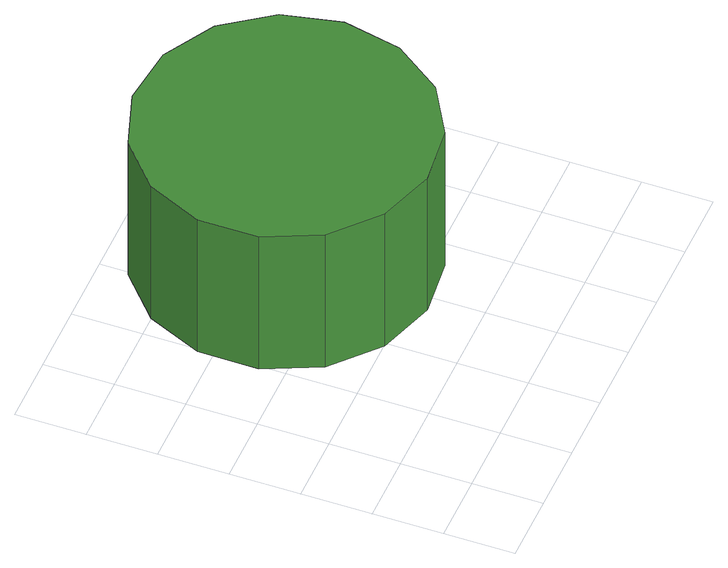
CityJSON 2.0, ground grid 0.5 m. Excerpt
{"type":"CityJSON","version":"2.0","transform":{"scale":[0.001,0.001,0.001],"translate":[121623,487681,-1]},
"CityObjects":{
"tree1":{"type":"SolitaryVegetationObject","attributes":{"function":"something"},"geometry":[{"type":"MultiSurface","lod":"1","boundaries":[[[0,1,2,3,4,5,6,7,8,9,10,11,12,13,14]],[[15,16,17,18,19,20,21,22,23,24,25,26,27,28,29]],[[0,29,28,1]],[[1,28,27,2]],[[2,27,26,3]],[[3,26,25,4]],[[4,25,24,5]],[[5,24,23,6]],[[6,23,22,7]],[[7,22,21,8]],[[8,21,20,9]],[[9,20,19,10]],[[10,19,18,11]],[[11,18,17,12]],[[12,17,16,13]],[[13,16,15,14]],[[14,15,29,0]]]}]}
},
"vertices":[
[2534,1896,1968],[2444,2318,1968],[2191,2667,1968],[1817,2882,1968],[1388,2927,1968],[978,2794,1968],[657,2505,1968],[481,2111,1968],[481,1680,1968],[657,1286,1968],[978,997,1968],[1388,864,1968],[1817,909,1968],[2191,1124,1968],[2444,1474,1968],[2444,1474,765],[2191,1124,765],[1817,909,765],[1388,864,765],[978,997,765],[657,1286,765],[481,1680,765],[481,2111,765],[657,2505,765],[978,2794,765],[1388,2927,765],[1817,2882,765],[2191,2667,765],[2444,2318,765],[2534,1896,765]
]}
